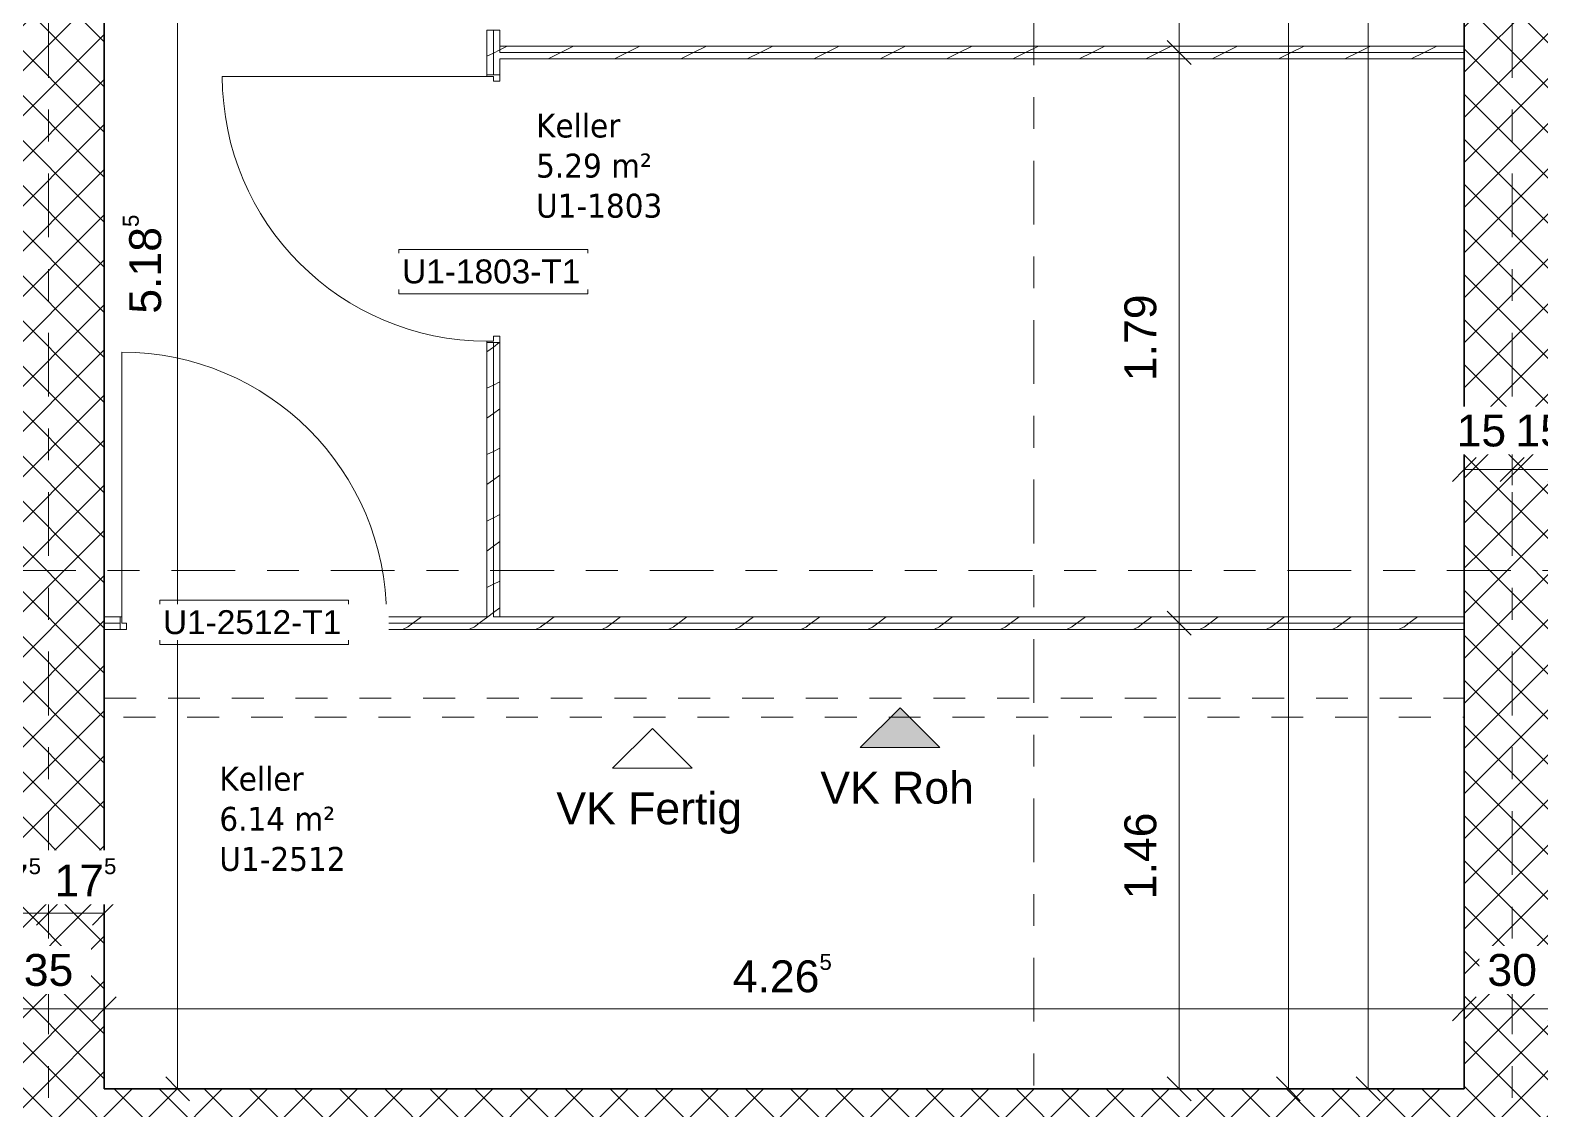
# Model space of a CAD drawing. Header units: metres. Extents: x -35.6 to 33, y -4 to 38.1.
# Drawn here: x -3.685 to 1.052, y 18.206 to 21.592 of the extents above; entities that cross this region are included whole.
import ezdxf

# ---------------------------------------------------------------- set-up
doc = ezdxf.new("R2010")
doc.units = ezdxf.units.M
doc.linetypes.add('_Rasterlinie_', pattern=[0.375, 0.2, -0.05, 0.075, -0.05])
doc.linetypes.add('Strichpunkt - Fein', pattern=[0.2, 0.1, -0.05, 0, -0.05])
for name, color, linetype, lineweight in [('A-____-____-DIMS', 7, 'Continuous', 5), ('A-____-____-DIMS-50', 7, 'Continuous', 5), ('A-____-NOTE-TEXT', 7, 'Continuous', 9), ('A-AREA-____-IDEN', 7, 'Continuous', 5), ('A-DOOR-____-IDEN', 7, 'Continuous', 5), ('A-DOOR-____-OTLN', 7, 'Continuous', 9), ('A-DOOR-FRAM-MCUT', 7, 'Continuous', 9), ('A-DOOR-OPNG-OTLN', 7, 'Continuous', 9), ('A-FLOR-____-OVHD', 7, 'Strichpunkt - Fein', 9), ('A-WALL-____-MCUT', 7, 'Continuous', 35), ('A-WALL-____-PATT', 7, 'Continuous', 35), ('A-WALL-FNSH-MCUT', 7, 'Continuous', 35), ('S-GRID-____-OTLN', 7, 'Continuous', 5)]:
    doc.layers.add(name, color=color, linetype=linetype, lineweight=lineweight)
doc.styles.add('Arial', font='arial.ttf', dxfattribs={"height": 0.1})
doc.styles.add('Arial_1', font='arial.ttf', dxfattribs={"height": 0.075})
doc.styles.add('Verdana_3', font='verdana.ttf', dxfattribs={"width": 0.9, "height": 0.075})
doc.dimstyles.new('Arial_2_00mm_fein_2', dxfattribs={"dimscale": 0.3048, "dimtxt": 0.102026, "dimasz": 0.246063, "dimexe": 0.164042, "dimexo": 0.0625, "dimgap": 0.123031, "dimtad": 1, "dimrnd": 0.005, "dimzin": 0, "dimdsep": 46, "dimtxsty": 'Arial', "dimblk1": 'OBLIQUE', "dimblk2": 'OBLIQUE', "dimsah": 1, "dimcen": 0.09, "dimazin": 0, "dimtfac": 1, "dimtdec": 4, "dimtix": 1, "dimtmove": 0, "dimatfit": 3, "dimfxl": 0.164042, "dimfxlon": 1, "dimtvp": 1, "dimtfill": 1, "dimtolj": 1, "dimtzin": 0, "dimarcsym": 2})
doc.dimstyles.new('SUB_Rohbau_fein', dxfattribs={"dimscale": 0.3048, "dimtxt": 0.102026, "dimasz": 0.246063, "dimexe": 0.164042, "dimexo": 0.0625, "dimgap": 0.123031, "dimtad": 1, "dimdec": 1, "dimlfac": 100, "dimrnd": 0.5, "dimdsep": 46, "dimtxsty": 'Arial', "dimblk1": 'OBLIQUE', "dimblk2": 'OBLIQUE', "dimsah": 1, "dimcen": 0.09, "dimazin": 0, "dimtfac": 1, "dimtdec": 4, "dimtix": 1, "dimtmove": 0, "dimatfit": 3, "dimfxl": 0.164042, "dimfxlon": 1, "dimtvp": 1, "dimtfill": 1, "dimtolj": 1, "dimtzin": 0, "dimarcsym": 2})
doc.dimstyles.new('SUB_Rohbau_fein_1', dxfattribs={"dimscale": 0.3048, "dimtxt": 0.102026, "dimasz": 0.246063, "dimexe": 0.164042, "dimexo": 0.0625, "dimgap": 0.123031, "dimtad": 1, "dimrnd": 0.005, "dimzin": 0, "dimdsep": 46, "dimtxsty": 'Arial', "dimblk1": 'OBLIQUE', "dimblk2": 'OBLIQUE', "dimsah": 1, "dimcen": 0.09, "dimazin": 0, "dimtfac": 1, "dimtdec": 4, "dimtix": 1, "dimtmove": 0, "dimatfit": 3, "dimfxl": 0.164042, "dimfxlon": 1, "dimtvp": 1, "dimtfill": 1, "dimtolj": 1, "dimtzin": 0, "dimarcsym": 2})
doc.dimstyles.new('SUB_Rohbau_fein_2', dxfattribs={"dimscale": 0.3048, "dimtxt": 0.102026, "dimasz": 0.246063, "dimexe": 0.164042, "dimexo": 0.0625, "dimgap": 0.123031, "dimtad": 1, "dimrnd": 0.005, "dimzin": 0, "dimdsep": 46, "dimtxsty": 'Arial', "dimblk1": 'OBLIQUE', "dimblk2": 'OBLIQUE', "dimsah": 1, "dimcen": 0.09, "dimazin": 0, "dimtfac": 1, "dimtdec": 4, "dimtix": 1, "dimtmove": 2, "dimatfit": 3, "dimfxl": 0.164042, "dimfxlon": 1, "dimtvp": 1, "dimtfill": 1, "dimtolj": 1, "dimtzin": 0, "dimarcsym": 2})
doc.dimstyles.new('SUB_Rohbau_fein_3', dxfattribs={"dimscale": 0.3048, "dimtxt": 0.102026, "dimasz": 0.246063, "dimexe": 0.164042, "dimexo": 0.0625, "dimgap": 0.123031, "dimtad": 1, "dimdec": 1, "dimlfac": 100, "dimrnd": 0.5, "dimdsep": 46, "dimtxsty": 'Arial', "dimblk1": 'OBLIQUE', "dimblk2": 'OBLIQUE', "dimsah": 1, "dimcen": 0.09, "dimazin": 0, "dimtfac": 1, "dimtdec": 4, "dimtix": 1, "dimtmove": 2, "dimatfit": 3, "dimfxl": 0.164042, "dimfxlon": 1, "dimtvp": 1, "dimtfill": 1, "dimtolj": 1, "dimtzin": 0, "dimarcsym": 2})
doc.dimstyles.new('SUB_Rohbau_fein_7', dxfattribs={"dimscale": 0.3048, "dimtxt": 0.102026, "dimasz": 0.246063, "dimexe": 0.164042, "dimexo": 0.0625, "dimgap": 0.123031, "dimtad": 1, "dimrnd": 0.005, "dimzin": 0, "dimdsep": 46, "dimtxsty": 'Arial', "dimblk1": 'OBLIQUE', "dimblk2": 'OBLIQUE', "dimsah": 1, "dimcen": 0.09, "dimazin": 0, "dimtfac": 1, "dimtdec": 4, "dimtix": 1, "dimtmove": 0, "dimatfit": 3, "dimfxl": 0.164042, "dimfxlon": 1, "dimtvp": 1, "dimtfill": 1, "dimtolj": 1, "dimtzin": 0, "dimarcsym": 2})
pattern_1 = [(45, (0, 0), (-0.07071068, 0.07071068), []), (135, (0, 0), (-0.07071068, -0.07071068), [])]
pattern_2 = [(216.87, (0.0833, 0.20825), (0.624749256, 0.416501116), [0.10412, -0.93712]), (206.565, (0.20825, 0.14578), (-0.20825414, -0.2082493), [0.23283, -0.23283]), (198.435, (0.20825, 0.04165), (-0.41650024, -0.20824584), [0.13171, -0.52684])]

# ---------------------------------------------------------------- blocks, each defined once
blk = doc.blocks.new('TU DF 1 - Rahmenstock - stumpf einschlagend - 800x1900 Kellerabteil-41621819--01_UG_OK_FFB_AF_ro')
at = {"layer": 'A-DOOR-FRAM-MCUT', "color": 253, "true_color": 0x999999}
for p, q in [((-0.415, 0.02), (-0.42, 0.02)), ((-0.42, 0.02), (-0.42, -0.02)), ((-0.415, 0), (-0.415, 0.02)), ((-0.4, 0), (-0.415, 0)), ((-0.4, -0.02), (-0.4, 0)), ((0.415, 0), (0.4, 0)), ((0.4, 0), (0.4, -0.02)), ((0.42, 0.02), (0.415, 0.02)), ((0.415, 0.02), (0.415, 0)), ((0.42, -0.02), (0.42, 0.02)), ((-0.42, -0.02), (-0.4, -0.02)), ((0.4, -0.02), (0.42, -0.02))]:
    blk.add_line(p, q, dxfattribs=at)
at = {"layer": 'A-DOOR-OPNG-OTLN', "color": 253, "true_color": 0x999999}
blk.add_line((0.415, 0.02), (0.415, 0.85), dxfattribs=at)
blk.add_arc((0.415, 0.02), 0.83, 90, 180, dxfattribs=at)
blk = doc.blocks.new('TU DF 1 - Rahmenstock - stumpf einschlagend - 800x1900 Kellerabteil-41621821--01_UG_OK_FFB_AF_ro')
at = {"layer": 'A-DOOR-FRAM-MCUT', "color": 253, "true_color": 0x999999}
for p, q in [((-0.42, 0.02), (-0.4, 0.02)), ((-0.42, -0.02), (-0.42, 0.02)), ((-0.4, 0.02), (-0.4, 0)), ((0.4, 0.02), (0.42, 0.02)), ((0.4, 0), (0.4, 0.02)), ((0.42, 0.02), (0.42, -0.02)), ((-0.415, -0.02), (-0.42, -0.02)), ((-0.415, 0), (-0.415, -0.02)), ((-0.4, 0), (-0.415, 0)), ((0.415, 0), (0.4, 0)), ((0.415, -0.02), (0.415, 0)), ((0.42, -0.02), (0.415, -0.02))]:
    blk.add_line(p, q, dxfattribs=at)
at = {"layer": 'A-DOOR-OPNG-OTLN', "color": 253, "true_color": 0x999999}
blk.add_line((0.415, -0.02), (0.415, -0.85), dxfattribs=at)
blk.add_arc((0.415, -0.02), 0.83, 180, 270, dxfattribs=at)
blk = doc.blocks.new('BE_Pfeil_mit_Text - BE_Pfeil_mit_Text-17793732--01_UG_OK_FFB_AF_ro')
at = {"layer": 'A-____-NOTE-TEXT', "lineweight": 5}
blk.add_hatch(color=256, dxfattribs=at).paths.add_polyline_path([(-0.0025, -0.0025), (0, 0), (0.0025, -0.0025)])
for p, q in [((0, 0), (-0.0025, -0.0025)), ((0.0025, -0.0025), (0, 0)), ((-0.0025, -0.0025), (0.0025, -0.0025))]:
    blk.add_line(p, q, dxfattribs=at)
blk = doc.blocks.new('BE_Pfeil_mit_Text - BE_Pfeil_mit_Text-22938072--01_UG_OK_FFB_AF_ro')
at = {"layer": 'A-____-NOTE-TEXT', "lineweight": 5}
for p, q in [((0, 0), (-0.0025, -0.0025)), ((0.0025, -0.0025), (0, 0)), ((-0.0025, -0.0025), (0.0025, -0.0025))]:
    blk.add_line(p, q, dxfattribs=at)
blk = doc.blocks.new('DIMBLOCK219--01_UG_OK_FFB_AF_ro')
at = {"layer": 'A-____-____-DIMS-50'}
for p, q in [((-3.803, 18.5221), (-3.803, 18.5721)), ((-3.453, 18.5221), (-3.453, 18.5721)), ((-3.803, 18.5221), (-3.7655, 18.5596)), ((-3.453, 18.5221), (-3.4155, 18.5596)), ((-3.803, 18.5221), (-3.8405, 18.4846)), ((-3.803, 18.5221), (-3.453, 18.5221)), ((-3.803, 18.5221), (-3.803, 18.4721)), ((-3.453, 18.5221), (-3.4905, 18.4846)), ((-3.453, 18.5221), (-3.453, 18.4721))]:
    blk.add_line(p, q, dxfattribs=at)
at = {"layer": 'A-____-____-DIMS-50', "color": 0, "insert": (-3.7056, 18.6942), "char_height": 0.1, "width": 0.186088, "attachment_point": 1, "line_spacing_factor": 0.941778, "style": 'Arial', "bg_fill": 3, "box_fill_scale": 1.25, "bg_fill_color": 256, "bg_fill_true_color": 13158600, "bg_fill_transparency": 0}
blk.add_mtext('35', dxfattribs=at)
blk = doc.blocks.new('_Oblique')
at = {"color": 0, "linetype": 'ByBlock', "lineweight": -2}
blk.add_line((-0.5, -0.5), (0.5, 0.5), dxfattribs=at)
blk = doc.blocks.new('DIMBLOCK220--01_UG_OK_FFB_AF_ro')
at = {"layer": 'A-____-____-DIMS-50'}
for p, q in [((-3.453, 18.5221), (-3.453, 18.5721)), ((0.812, 18.5221), (0.812, 18.5721)), ((-3.453, 18.5221), (-3.4155, 18.5596)), ((0.812, 18.5221), (0.8495, 18.5596)), ((-3.453, 18.5221), (-3.4905, 18.4846)), ((-3.453, 18.5221), (0.812, 18.5221)), ((-3.453, 18.5221), (-3.453, 18.4721)), ((0.812, 18.5221), (0.7745, 18.4846)), ((0.812, 18.5221), (0.812, 18.4721))]:
    blk.add_line(p, q, dxfattribs=at)
at = {"layer": 'A-____-____-DIMS-50', "color": 0, "insert": (-1.4822, 18.6942), "char_height": 0.1, "width": 0.388091, "attachment_point": 1, "line_spacing_factor": 0.941778, "style": 'Arial', "bg_fill": 3, "box_fill_scale": 1.25, "bg_fill_color": 256, "bg_fill_true_color": 13158600, "bg_fill_transparency": 0}
blk.add_mtext('4.26\\A2\\H0.5x;\\S5^  ;\\H2x;', dxfattribs=at)
blk = doc.blocks.new('DIMBLOCK221--01_UG_OK_FFB_AF_ro')
at = {"layer": 'A-____-____-DIMS-50'}
for p, q in [((0.812, 18.5221), (0.812, 18.5721)), ((1.112, 18.5221), (1.112, 18.5721)), ((0.812, 18.5221), (0.8495, 18.5596)), ((1.112, 18.5221), (1.1495, 18.5596)), ((0.812, 18.5221), (0.7745, 18.4846)), ((0.812, 18.5221), (1.112, 18.5221)), ((0.812, 18.5221), (0.812, 18.4721)), ((1.112, 18.5221), (1.0745, 18.4846)), ((1.112, 18.5221), (1.112, 18.4721))]:
    blk.add_line(p, q, dxfattribs=at)
at = {"layer": 'A-____-____-DIMS-50', "color": 0, "insert": (0.8844, 18.6942), "char_height": 0.1, "width": 0.186088, "attachment_point": 1, "line_spacing_factor": 0.941778, "style": 'Arial', "bg_fill": 3, "box_fill_scale": 1.25, "bg_fill_color": 256, "bg_fill_true_color": 13158600, "bg_fill_transparency": 0}
blk.add_mtext('30', dxfattribs=at)
blk = doc.blocks.new('DIMBLOCK228--01_UG_OK_FFB_AF_ro')
at = {"layer": 'A-____-____-DIMS-50'}
for p, q in [((0.812, 20.2141), (0.812, 20.2641)), ((0.812, 20.2141), (0.8495, 20.2516)), ((0.962, 20.2141), (0.962, 20.2641)), ((0.962, 20.2141), (0.9995, 20.2516)), ((0.812, 20.2141), (0.7745, 20.1766)), ((0.812, 20.2141), (0.962, 20.2141)), ((0.812, 20.2141), (0.812, 20.1641)), ((0.962, 20.2141), (0.9245, 20.1766)), ((0.962, 20.2141), (0.962, 20.1641))]:
    blk.add_line(p, q, dxfattribs=at)
at = {"layer": 'A-____-____-DIMS-50', "color": 0, "insert": (0.7878, 20.3861), "char_height": 0.1, "width": 0.186088, "attachment_point": 1, "line_spacing_factor": 0.941778, "style": 'Arial', "bg_fill": 3, "box_fill_scale": 1.25, "bg_fill_color": 256, "bg_fill_true_color": 13158600, "bg_fill_transparency": 0}
blk.add_mtext('15', dxfattribs=at)
blk = doc.blocks.new('DIMBLOCK229--01_UG_OK_FFB_AF_ro')
at = {"layer": 'A-____-____-DIMS-50'}
for p, q in [((0.962, 20.2141), (0.962, 20.2641)), ((0.962, 20.2141), (0.9995, 20.2516)), ((1.112, 20.2141), (1.112, 20.2641)), ((1.112, 20.2141), (1.1495, 20.2516)), ((0.962, 20.2141), (0.9245, 20.1766)), ((0.962, 20.2141), (1.112, 20.2141)), ((0.962, 20.2141), (0.962, 20.1641)), ((1.112, 20.2141), (1.0745, 20.1766)), ((1.112, 20.2141), (1.112, 20.1641))]:
    blk.add_line(p, q, dxfattribs=at)
at = {"layer": 'A-____-____-DIMS-50', "color": 0, "insert": (0.9721, 20.3861), "char_height": 0.1, "width": 0.186088, "attachment_point": 1, "line_spacing_factor": 0.941778, "style": 'Arial', "bg_fill": 3, "box_fill_scale": 1.25, "bg_fill_color": 256, "bg_fill_true_color": 13158600, "bg_fill_transparency": 0}
blk.add_mtext('15', dxfattribs=at)
blk = doc.blocks.new('DIMBLOCK248--01_UG_OK_FFB_AF_ro')
at = {"layer": 'A-____-____-DIMS-50'}
for p, q in [((-3.223, 23.4566), (-3.273, 23.4566)), ((-3.223, 23.4566), (-3.2605, 23.4941)), ((-3.223, 23.4566), (-3.223, 18.2716)), ((-3.223, 23.4566), (-3.1855, 23.4191)), ((-3.223, 23.4566), (-3.173, 23.4566)), ((-3.223, 18.2716), (-3.2605, 18.3091)), ((-3.223, 18.2716), (-3.273, 18.2716)), ((-3.223, 18.2716), (-3.1855, 18.2341)), ((-3.223, 18.2716), (-3.173, 18.2716))]:
    blk.add_line(p, q, dxfattribs=at)
at = {"layer": 'A-____-____-DIMS-50', "color": 0, "insert": (-3.395, 20.7024), "char_height": 0.1, "width": 0.388091, "attachment_point": 1, "rotation": 90, "line_spacing_factor": 0.941778, "style": 'Arial', "bg_fill": 3, "box_fill_scale": 1.25, "bg_fill_color": 256, "bg_fill_true_color": 13158600, "bg_fill_transparency": 0}
blk.add_mtext('5.18\\A2\\H0.5x;\\S5^  ;\\H2x;', dxfattribs=at)
blk = doc.blocks.new('DIMBLOCK254--01_UG_OK_FFB_AF_ro')
at = {"layer": 'A-____-____-DIMS-50'}
for p, q in [((0.5102, 25.5716), (0.4727, 25.6091)), ((0.5102, 25.5716), (0.4602, 25.5716)), ((0.5102, 25.5716), (0.5102, 18.2716)), ((0.5102, 25.5716), (0.5477, 25.5341)), ((0.5102, 25.5716), (0.5602, 25.5716)), ((0.5102, 18.2716), (0.4727, 18.3091)), ((0.5102, 18.2716), (0.4602, 18.2716)), ((0.5102, 18.2716), (0.5477, 18.2341)), ((0.5102, 18.2716), (0.5602, 18.2716))]:
    blk.add_line(p, q, dxfattribs=at)
at = {"layer": 'A-____-____-DIMS-50', "color": 0, "insert": (0.3382, 21.7859), "char_height": 0.1, "width": 0.325653, "attachment_point": 1, "rotation": 90, "line_spacing_factor": 0.941778, "style": 'Arial', "bg_fill": 3, "box_fill_scale": 1.25, "bg_fill_color": 256, "bg_fill_true_color": 13158600, "bg_fill_transparency": 0}
blk.add_mtext('7.30', dxfattribs=at)
blk = doc.blocks.new('DIMBLOCK255--01_UG_OK_FFB_AF_ro')
at = {"layer": 'A-____-____-DIMS-50'}
for p, q in [((0.2602, 31.1016), (0.2227, 31.1391)), ((0.2602, 31.1016), (0.2102, 31.1016)), ((0.2602, 18.2716), (0.2602, 31.1016)), ((0.2602, 31.1016), (0.2977, 31.0641)), ((0.2602, 31.1016), (0.3102, 31.1016)), ((0.2602, 18.2716), (0.2227, 18.3091)), ((0.2602, 18.2716), (0.2102, 18.2716)), ((0.2602, 18.2716), (0.2977, 18.2341)), ((0.2602, 18.2716), (0.3102, 18.2716))]:
    blk.add_line(p, q, dxfattribs=at)
at = {"layer": 'A-____-____-DIMS-50', "color": 0, "insert": (0.0982, 24.1591), "char_height": 0.1, "width": 0.418697, "attachment_point": 1, "rotation": 90, "line_spacing_factor": 0.941778, "style": 'Arial', "bg_fill": 3, "box_fill_scale": 1.25, "bg_fill_color": 256, "bg_fill_true_color": 13158600, "bg_fill_transparency": 0}
blk.add_mtext('12.83', dxfattribs=at)
blk = doc.blocks.new('DIMBLOCK1056--01_UG_OK_FFB_AF_ro')
at = {"layer": 'A-____-____-DIMS-50'}
for p, q in [((-3.803, 18.8226), (-3.803, 18.8726)), ((-3.803, 18.8226), (-3.7655, 18.8601)), ((-3.628, 18.8226), (-3.628, 18.8726)), ((-3.628, 18.8226), (-3.5905, 18.8601)), ((-3.803, 18.8226), (-3.8405, 18.7851)), ((-3.803, 18.8226), (-3.628, 18.8226)), ((-3.803, 18.8226), (-3.803, 18.7726)), ((-3.628, 18.8226), (-3.6655, 18.7851)), ((-3.628, 18.8226), (-3.628, 18.7726))]:
    blk.add_line(p, q, dxfattribs=at)
at = {"layer": 'A-____-____-DIMS-50', "color": 0, "insert": (-3.8457, 18.9947), "char_height": 0.1, "width": 0.248525, "attachment_point": 1, "line_spacing_factor": 0.941778, "style": 'Arial', "bg_fill": 3, "box_fill_scale": 1.25, "bg_fill_color": 256, "bg_fill_true_color": 13158600, "bg_fill_transparency": 0}
blk.add_mtext('17\\A2\\H0.5x;\\S5^  ;\\H2x;', dxfattribs=at)
blk = doc.blocks.new('DIMBLOCK1057--01_UG_OK_FFB_AF_ro')
at = {"layer": 'A-____-____-DIMS-50'}
for p, q in [((-3.628, 18.8226), (-3.628, 18.8726)), ((-3.628, 18.8226), (-3.5905, 18.8601)), ((-3.453, 18.8226), (-3.453, 18.8726)), ((-3.453, 18.8226), (-3.4155, 18.8601)), ((-3.628, 18.8226), (-3.6655, 18.7851)), ((-3.628, 18.8226), (-3.453, 18.8226)), ((-3.628, 18.8226), (-3.628, 18.7726)), ((-3.453, 18.8226), (-3.4905, 18.7851)), ((-3.453, 18.8226), (-3.453, 18.7726))]:
    blk.add_line(p, q, dxfattribs=at)
at = {"layer": 'A-____-____-DIMS-50', "color": 0, "insert": (-3.6093, 18.9947), "char_height": 0.1, "width": 0.248525, "attachment_point": 1, "line_spacing_factor": 0.941778, "style": 'Arial', "bg_fill": 3, "box_fill_scale": 1.25, "bg_fill_color": 256, "bg_fill_true_color": 13158600, "bg_fill_transparency": 0}
blk.add_mtext('17\\A2\\H0.5x;\\S5^  ;\\H2x;', dxfattribs=at)
blk = doc.blocks.new('DIMBLOCK1065--01_UG_OK_FFB_AF_ro')
at = {"layer": 'A-____-____-DIMS-50'}
for p, q in [((-0.082, 23.3116), (-0.132, 23.3116)), ((-0.082, 23.3116), (-0.1195, 23.3491)), ((-0.082, 23.3116), (-0.082, 21.5216)), ((-0.082, 23.3116), (-0.0445, 23.2741)), ((-0.082, 23.3116), (-0.032, 23.3116)), ((-0.082, 21.5216), (-0.1195, 21.5591)), ((-0.082, 21.5216), (-0.132, 21.5216)), ((-0.082, 21.5216), (-0.0445, 21.4841)), ((-0.082, 21.5216), (-0.032, 21.5216))]:
    blk.add_line(p, q, dxfattribs=at)
at = {"layer": 'A-____-____-DIMS-50', "color": 0, "insert": (-0.254, 22.182), "char_height": 0.1, "width": 0.325653, "attachment_point": 1, "rotation": 90, "line_spacing_factor": 0.941778, "style": 'Arial', "bg_fill": 3, "box_fill_scale": 1.25, "bg_fill_color": 256, "bg_fill_true_color": 13158600, "bg_fill_transparency": 0}
blk.add_mtext('1.79', dxfattribs=at)
blk = doc.blocks.new('DIMBLOCK1066--01_UG_OK_FFB_AF_ro')
at = {"layer": 'A-____-____-DIMS-50'}
for p, q in [((-0.082, 21.5216), (-0.1195, 21.5591)), ((-0.082, 21.5216), (-0.132, 21.5216)), ((-0.082, 21.5216), (-0.082, 19.7316)), ((-0.082, 21.5216), (-0.0445, 21.4841)), ((-0.082, 21.5216), (-0.032, 21.5216)), ((-0.082, 19.7316), (-0.1195, 19.7691)), ((-0.082, 19.7316), (-0.132, 19.7316)), ((-0.082, 19.7316), (-0.0445, 19.6941)), ((-0.082, 19.7316), (-0.032, 19.7316))]:
    blk.add_line(p, q, dxfattribs=at)
at = {"layer": 'A-____-____-DIMS-50', "color": 0, "insert": (-0.254, 20.4909), "char_height": 0.1, "width": 0.325653, "attachment_point": 1, "rotation": 90, "line_spacing_factor": 0.941778, "style": 'Arial', "bg_fill": 3, "box_fill_scale": 1.25, "bg_fill_color": 256, "bg_fill_true_color": 13158600, "bg_fill_transparency": 0}
blk.add_mtext('1.79', dxfattribs=at)
blk = doc.blocks.new('DIMBLOCK1067--01_UG_OK_FFB_AF_ro')
at = {"layer": 'A-____-____-DIMS-50'}
for p, q in [((-0.082, 19.7316), (-0.1195, 19.7691)), ((-0.082, 19.7316), (-0.132, 19.7316)), ((-0.082, 19.7316), (-0.082, 18.2716)), ((-0.082, 19.7316), (-0.0445, 19.6941)), ((-0.082, 19.7316), (-0.032, 19.7316)), ((-0.082, 18.2716), (-0.1195, 18.3091)), ((-0.082, 18.2716), (-0.132, 18.2716)), ((-0.082, 18.2716), (-0.0445, 18.2341)), ((-0.082, 18.2716), (-0.032, 18.2716))]:
    blk.add_line(p, q, dxfattribs=at)
at = {"layer": 'A-____-____-DIMS-50', "color": 0, "insert": (-0.254, 18.8659), "char_height": 0.1, "width": 0.325653, "attachment_point": 1, "rotation": 90, "line_spacing_factor": 0.941778, "style": 'Arial', "bg_fill": 3, "box_fill_scale": 1.25, "bg_fill_color": 256, "bg_fill_true_color": 13158600, "bg_fill_transparency": 0}
blk.add_mtext('1.46', dxfattribs=at)

msp = doc.modelspace()

# ---------------------------------------------------------------- hatches: boundary and pattern name
at = {"layer": 'A-WALL-____-PATT', "lineweight": 9}
h = msp.add_hatch(dxfattribs=at)
h.set_pattern_fill('FP_1', color=256, style=0, pattern_type=2)
h.set_pattern_definition(pattern_1)
h.paths.add_polyline_path([(1.112, 19.9616), (1.112, 25.5716), (0.812, 25.5716), (0.812, 19.9616)])
h.paths.add_polyline_path([(1.112, 26.4716), (1.112, 31.1016), (0.812, 31.1016), (0.812, 26.4716)])
at = {"layer": 'A-WALL-____-PATT', "lineweight": 9, "true_color": 0xc3b7ad}
h = msp.add_hatch(dxfattribs=at)
h.set_pattern_fill('FP_4', color=9, style=0, pattern_type=2)
h.set_pattern_definition(pattern_2)
h.paths.add_polyline_path([(-2.233, 19.7516), (-2.233, 20.6116), (-2.253, 20.6116), (-2.253, 19.7516)])
h.paths.add_polyline_path([(-2.253, 21.4516), (-2.233, 21.4516), (-2.233, 21.5916), (-2.253, 21.5916), (-2.253, 21.5216)])
h.paths.add_polyline_path([(-2.233, 22.4316), (-2.2332, 25.3916), (-2.253, 25.3916), (-2.253, 22.4316)])
h = msp.add_hatch(dxfattribs=at)
h.set_pattern_fill('FP_4', color=9, style=0, pattern_type=2)
h.set_pattern_definition(pattern_2)
h.paths.add_polyline_path([(-2.213, 19.7516), (-2.213, 20.6116), (-2.233, 20.6116), (-2.233, 19.7516)])
h.paths.add_polyline_path([(-2.213, 21.4516), (-2.213, 21.5916), (-2.233, 21.5916), (-2.233, 21.4516)])
h.paths.add_polyline_path([(-2.233, 22.4316), (-2.213, 22.4316), (-2.213, 25.3716), (-2.233, 25.3716), (-2.233, 22.4584)])
at = {"layer": 'A-WALL-____-PATT', "lineweight": 9}
h = msp.add_hatch(dxfattribs=at)
h.set_pattern_fill('FP_1', color=256, style=0, pattern_type=2)
h.set_pattern_definition(pattern_1)
h.paths.add_polyline_path([(-3.803, 18.2716), (-3.453, 18.2716), (-3.453, 23.4566), (-3.803, 23.4566), (-3.803, 18.5532)])
at = {"layer": 'A-WALL-____-PATT', "lineweight": 9, "true_color": 0xc3b7ad}
h = msp.add_hatch(dxfattribs=at)
h.set_pattern_fill('FP_4', color=9, style=0, pattern_type=2)
h.set_pattern_definition(pattern_2)
h.paths.add_polyline_path([(-0.4348, 21.5216), (0.812, 21.5216), (0.812, 21.5416), (-2.213, 21.5416), (-2.213, 21.5216), (-2.1467, 21.5216)])
h = msp.add_hatch(dxfattribs=at)
h.set_pattern_fill('FP_4', color=9, style=0, pattern_type=2)
h.set_pattern_definition(pattern_2)
h.paths.add_polyline_path([(0.812, 21.5016), (0.812, 21.5216), (-2.213, 21.5216), (-2.213, 21.5016), (0.5765, 21.5016)])
at = {"layer": 'A-WALL-____-PATT', "lineweight": 9}
h = msp.add_hatch(dxfattribs=at)
h.set_pattern_fill('FP_1', color=256, style=0, pattern_type=2)
h.set_pattern_definition(pattern_1)
h.paths.add_polyline_path([(1.112, 18.2716), (1.112, 19.9616), (0.812, 19.9616), (0.812, 18.2716)])
at = {"layer": 'A-WALL-____-PATT', "lineweight": 9, "true_color": 0xc3b7ad}
h = msp.add_hatch(dxfattribs=at)
h.set_pattern_fill('FP_4', color=9, style=0, pattern_type=2)
h.set_pattern_definition(pattern_2)
h.paths.add_polyline_path([(-3.4482, 19.7316), (-3.403, 19.7316), (-3.403, 19.7516), (-3.453, 19.7516), (-3.453, 19.7316), (-3.4496, 19.7316)])
h.paths.add_polyline_path([(-0.419, 19.7316), (0.812, 19.7316), (0.812, 19.7516), (-2.563, 19.7516), (-2.563, 19.7316), (-0.4348, 19.7316)])
h = msp.add_hatch(dxfattribs=at)
h.set_pattern_fill('FP_4', color=9, style=0, pattern_type=2)
h.set_pattern_definition(pattern_2)
h.paths.add_polyline_path([(-3.453, 19.7116), (-3.403, 19.7116), (-3.403, 19.7316), (-3.453, 19.7316)])
h.paths.add_polyline_path([(-0.5083, 19.7116), (0.812, 19.7116), (0.812, 19.7316), (-2.563, 19.7316), (-2.563, 19.7116), (-0.7147, 19.7116)])
at = {"layer": 'A-WALL-____-PATT', "lineweight": 9}
h = msp.add_hatch(dxfattribs=at)
h.set_pattern_fill('FP_1', color=256, style=0, pattern_type=2)
h.set_pattern_definition(pattern_1)
h.paths.add_polyline_path([(5.377, 17.9716), (5.727, 17.9716), (5.727, 18.2716), (-9.633, 18.2716), (-9.633, 17.9716), (3.7244, 17.9716)])

# ---------------------------------------------------------------- linework, layer by layer
at = {"layer": 'A-DOOR-____-IDEN', "flags": 128}
msp.add_lwpolyline([(-2.5291, 20.9034), (-1.9371, 20.9034), (-1.9371, 20.7644), (-2.5291, 20.7644)], close=True, dxfattribs=at)
at = {"layer": 'A-FLOR-____-OVHD'}
for p, q in [((-3.453, 19.4966), (0.812, 19.4966)), ((-3.393, 19.4366), (0.812, 19.4366))]:
    msp.add_line(p, q, dxfattribs=at)
at = {"layer": 'A-WALL-____-MCUT'}
for p, q in [((0.812, 25.5716), (0.812, 21.5416)), ((-3.453, 18.2716), (-3.453, 23.4566)), ((0.812, 21.5016), (0.812, 18.2716)), ((0.812, 18.2716), (-3.453, 18.2716))]:
    msp.add_line(p, q, dxfattribs=at)
at = {"layer": 'A-WALL-____-MCUT', "color": 253, "lineweight": 9, "true_color": 0x999999}
for p, q in [((-2.233, 21.4516), (-2.233, 21.5916)), ((-2.213, 21.5416), (-2.213, 21.5216)), ((0.812, 21.5216), (-2.213, 21.5216)), ((-2.233, 19.7516), (-2.233, 20.6116)), ((-3.403, 19.7316), (-3.453, 19.7316)), ((0.812, 19.7316), (-2.563, 19.7316)), ((-2.233, 19.7516), (-2.213, 19.7516))]:
    msp.add_line(p, q, dxfattribs=at)
at = {"layer": 'A-WALL-____-MCUT', "color": 253, "true_color": 0x999999}
msp.add_line((0.812, 21.5016), (0.812, 21.5416), dxfattribs=at)
at = {"layer": 'A-WALL-FNSH-MCUT', "color": 253, "lineweight": 9, "true_color": 0x999999}
for p, q in [((-2.253, 21.5916), (-2.253, 21.4516)), ((-2.213, 21.5916), (-2.253, 21.5916)), ((-2.213, 21.5416), (-2.213, 21.5916)), ((0.812, 21.5416), (-2.213, 21.5416)), ((-2.213, 21.4516), (-2.213, 21.5016)), ((-2.213, 21.5016), (0.812, 21.5016)), ((-2.253, 21.4516), (-2.213, 21.4516)), ((-2.253, 20.6116), (-2.253, 19.7516)), ((-2.213, 20.6116), (-2.253, 20.6116)), ((-2.213, 19.7516), (-2.213, 20.6116)), ((-3.403, 19.7516), (-3.453, 19.7516)), ((-3.453, 19.7116), (-3.403, 19.7116)), ((-3.403, 19.7116), (-3.403, 19.7516)), ((-2.253, 19.7516), (-2.563, 19.7516)), ((-2.563, 19.7516), (-2.563, 19.7116)), ((-2.563, 19.7116), (0.812, 19.7116)), ((0.812, 19.7516), (-2.213, 19.7516))]:
    msp.add_line(p, q, dxfattribs=at)
at = {"layer": 'S-GRID-____-OTLN', "color": 8, "linetype": '_Rasterlinie_', "true_color": 0x808080}
for p, q in [((-3.628, 33.6425), (-3.628, 15.5711)), ((0.962, 33.6425), (0.962, 15.5711)), ((-0.538, -3.518), (-0.538, 26.6349)), ((-33.7426, 19.8966), (27.9515, 19.8966))]:
    msp.add_line(p, q, dxfattribs=at)

# ---------------------------------------------------------------- block references
at = {"layer": 'A-____-NOTE-TEXT', "lineweight": 5, "xscale": 50, "yscale": 50, "zscale": 50}
for name, p in [('BE_Pfeil_mit_Text - BE_Pfeil_mit_Text-17793732--01_UG_OK_FFB_AF_ro', (-0.9576, 19.4666)), ('BE_Pfeil_mit_Text - BE_Pfeil_mit_Text-22938072--01_UG_OK_FFB_AF_ro', (-1.7341, 19.4016))]:
    msp.add_blockref(name, p, dxfattribs=at)
at = {"layer": 'A-DOOR-____-OTLN', "color": 253, "true_color": 0x999999}
for name, p, rotation in [('TU DF 1 - Rahmenstock - stumpf einschlagend - 800x1900 Kellerabteil-41621819--01_UG_OK_FFB_AF_ro', (-2.233, 21.0316), 90.00000000000007), ('TU DF 1 - Rahmenstock - stumpf einschlagend - 800x1900 Kellerabteil-41621821--01_UG_OK_FFB_AF_ro', (-2.983, 19.7316), 180)]:
    msp.add_blockref(name, p, dxfattribs=dict(at, rotation=rotation))

# ---------------------------------------------------------------- texts
at = {"layer": 'A-____-NOTE-TEXT', "lineweight": 5, "char_height": 0.1, "attachment_point": 1, "style": 'Arial', "bg_fill": 3, "box_fill_scale": 1.25, "bg_fill_color": 256, "bg_fill_true_color": 13158600, "bg_fill_transparency": 0}
for s, insert, width in [('VK Roh', (-1.2075, 19.2659), 0.597257), ('VK Fertig', (-2.0353, 19.2009), 0.721519)]:
    msp.add_mtext(s, dxfattribs=dict(at, insert=insert, width=width))
at = {"layer": 'A-AREA-____-IDEN', "color": 8, "true_color": 0x808080, "char_height": 0.075, "attachment_point": 1, "style": 'Verdana_3'}
for s, insert, width in [('Keller', (-2.0989, 21.3301), 0.331899), ('5.29 m²', (-2.0989, 21.2044), 0.472595), ('U1-1803', (-2.0989, 21.0787), 0.497848), ('Keller', (-3.0923, 19.2813), 0.331899), ('6.14 m²', (-3.0923, 19.1556), 0.472595), ('U1-2512', (-3.0923, 19.0299), 0.497848)]:
    msp.add_mtext(s, dxfattribs=dict(at, insert=insert, width=width))

# ---------------------------------------------------------------- next in the draw order: texts
at = {"layer": 'A-DOOR-____-IDEN', "insert": (-2.5191, 20.8725), "char_height": 0.075, "width": 0.689451, "attachment_point": 1, "style": 'Arial_1', "bg_fill": 3, "box_fill_scale": 1.25, "bg_fill_color": 256, "bg_fill_true_color": 13158600, "bg_fill_transparency": 0}
msp.add_mtext('U1-1803-T1', dxfattribs=at)

# ---------------------------------------------------------------- next in the draw order: dimensions: what is measured, and where the dimension line sits
at = {"layer": 'A-____-____-DIMS'}
dim = msp.add_linear_dim(base=(-0.082, 21.5216), p1=(-0.032, 23.3116), p2=(-0.032, 21.5216), angle=90, dimstyle='SUB_Rohbau_fein_2', override={"dimpost": '<>', "dimfxl": 1.79}, dxfattribs=at)
dim.commit()
dim.dimension.update_dxf_attribs({"geometry": 'DIMBLOCK1065--01_UG_OK_FFB_AF_ro', "text_midpoint": (-0.1874, 22.3449), "dimtype": 160, "text_rotation": 90})
dim = msp.add_linear_dim(base=(0.962, 20.2141), p1=(0.812, 20.2641), p2=(0.962, 20.2641), dimstyle='SUB_Rohbau_fein_3', override={"dimpost": '<>', "dimfxl": 0.15}, dxfattribs=at)
dim.commit()
dim.dimension.update_dxf_attribs({"geometry": 'DIMBLOCK228--01_UG_OK_FFB_AF_ro', "text_midpoint": (0.8809, 20.3194), "dimtype": 160})
dim = msp.add_linear_dim(base=(-3.628, 18.8226), p1=(-3.803, 18.8726), p2=(-3.628, 18.8726), text='\\A1;17\\Q;{\\A1;{\\H0.5x;\\S5^ ;}}', dimstyle='SUB_Rohbau_fein_3', override={"dimpost": '<>', "dimfxl": 0.175}, dxfattribs=at)
dim.commit()
dim.dimension.update_dxf_attribs({"geometry": 'DIMBLOCK1056--01_UG_OK_FFB_AF_ro', "text_midpoint": (-3.7215, 18.928), "dimtype": 160})
dim = msp.add_linear_dim(base=(-3.453, 18.5221), p1=(-3.803, 18.5721), p2=(-3.453, 18.5721), dimstyle='SUB_Rohbau_fein', override={"dimpost": '<>', "dimfxl": 0.35}, dxfattribs=at)
dim.commit()
dim.dimension.update_dxf_attribs({"geometry": 'DIMBLOCK219--01_UG_OK_FFB_AF_ro', "text_midpoint": (-3.628, 18.6107)})

# ---------------------------------------------------------------- next in the draw order: dimensions: what is measured, and where the dimension line sits
dim = msp.add_linear_dim(base=(-0.082, 19.7316), p1=(-0.032, 21.5216), p2=(-0.032, 19.7316), angle=90, dimstyle='SUB_Rohbau_fein_7', override={"dimpost": '<>', "dimfxl": 1.79}, dxfattribs=at)
dim.commit()
dim.dimension.update_dxf_attribs({"geometry": 'DIMBLOCK1066--01_UG_OK_FFB_AF_ro', "text_midpoint": (-0.1705, 20.6266)})
dim = msp.add_linear_dim(base=(1.112, 20.2141), p1=(0.962, 20.2641), p2=(1.112, 20.2641), dimstyle='SUB_Rohbau_fein_3', override={"dimpost": '<>', "dimfxl": 0.15}, dxfattribs=at)
dim.commit()
dim.dimension.update_dxf_attribs({"geometry": 'DIMBLOCK229--01_UG_OK_FFB_AF_ro', "text_midpoint": (1.0651, 20.3194), "dimtype": 160})
dim = msp.add_linear_dim(base=(0.812, 18.5221), p1=(-3.453, 18.5721), p2=(0.812, 18.5721), text='\\A1;4.26\\Q;{\\A1;{\\H0.5x;\\S5^ ;}}', dimstyle='SUB_Rohbau_fein_1', override={"dimpost": '<>', "dimfxl": 4.265}, dxfattribs=at)
dim.commit()
dim.dimension.update_dxf_attribs({"geometry": 'DIMBLOCK220--01_UG_OK_FFB_AF_ro', "text_midpoint": (-1.3205, 18.6107)})

# ---------------------------------------------------------------- next in the draw order: dimensions: what is measured, and where the dimension line sits
for base, p1, p2, dimstyle, override, picture, middle in [((0.5102, 18.2716), (0.5602, 25.5716), (0.5602, 18.2716), 'Arial_2_00mm_fein_2', {"dimpost": '<>', "dimfxl": 7.300001}, 'DIMBLOCK254--01_UG_OK_FFB_AF_ro', (0.4216, 21.9216)), ((-0.082, 18.2716), (-0.032, 19.7316), (-0.032, 18.2716), 'SUB_Rohbau_fein_7', {"dimpost": '<>', "dimfxl": 1.460004}, 'DIMBLOCK1067--01_UG_OK_FFB_AF_ro', (-0.1705, 19.0016))]:
    dim = msp.add_linear_dim(base=base, p1=p1, p2=p2, angle=90, dimstyle=dimstyle, override=override, dxfattribs=at)
    dim.commit()
    dim.dimension.update_dxf_attribs({"geometry": picture, "text_midpoint": middle})
dim = msp.add_linear_dim(base=(-3.223, 18.2716), p1=(-3.273, 23.4566), p2=(-3.173, 18.2716), angle=90, text='\\A1;5.18\\Q;{\\A1;{\\H0.5x;\\S5^ ;}}', dimstyle='SUB_Rohbau_fein_1', override={"dimpost": '<>', "dimfxl": 5.185969}, dxfattribs=at)
dim.commit()
dim.dimension.update_dxf_attribs({"geometry": 'DIMBLOCK248--01_UG_OK_FFB_AF_ro', "text_midpoint": (-3.3116, 20.8641)})
dim = msp.add_linear_dim(base=(1.112, 18.5221), p1=(0.812, 18.5721), p2=(1.112, 18.5721), dimstyle='SUB_Rohbau_fein', override={"dimpost": '<>', "dimfxl": 0.3}, dxfattribs=at)
dim.commit()
dim.dimension.update_dxf_attribs({"geometry": 'DIMBLOCK221--01_UG_OK_FFB_AF_ro', "text_midpoint": (0.962, 18.6107)})

# ---------------------------------------------------------------- next in the draw order: linework, layer by layer
at = {"layer": 'A-DOOR-____-IDEN', "flags": 128}
msp.add_lwpolyline([(-3.2791, 19.8034), (-2.6871, 19.8034), (-2.6871, 19.6644), (-3.2791, 19.6644)], close=True, dxfattribs=at)

# ---------------------------------------------------------------- next in the draw order: dimensions: what is measured, and where the dimension line sits
at = {"layer": 'A-____-____-DIMS'}
dim = msp.add_linear_dim(base=(0.2602, 31.1016), p1=(0.2102, 18.2716), p2=(0.2102, 31.1016), angle=90, dimstyle='SUB_Rohbau_fein_2', override={"dimpost": '<>', "dimfxl": 12.830001}, dxfattribs=at)
dim.commit()
dim.dimension.update_dxf_attribs({"geometry": 'DIMBLOCK255--01_UG_OK_FFB_AF_ro', "text_midpoint": (0.1648, 24.3684), "dimtype": 160, "text_rotation": 90})
dim = msp.add_linear_dim(base=(-3.453, 18.8226), p1=(-3.628, 18.8726), p2=(-3.453, 18.8726), text='\\A1;17\\Q;{\\A1;{\\H0.5x;\\S5^ ;}}', dimstyle='SUB_Rohbau_fein_3', override={"dimpost": '<>', "dimfxl": 0.175}, dxfattribs=at)
dim.commit()
dim.dimension.update_dxf_attribs({"geometry": 'DIMBLOCK1057--01_UG_OK_FFB_AF_ro', "text_midpoint": (-3.4851, 18.928), "dimtype": 160})

# ---------------------------------------------------------------- next in the draw order: texts
at = {"layer": 'A-DOOR-____-IDEN', "insert": (-3.2691, 19.7725), "char_height": 0.075, "width": 0.689451, "attachment_point": 1, "style": 'Arial_1', "bg_fill": 3, "box_fill_scale": 1.25, "bg_fill_color": 256, "bg_fill_true_color": 13158600, "bg_fill_transparency": 0}
msp.add_mtext('U1-2512-T1', dxfattribs=at)

doc.saveas('drawing.dxf')
